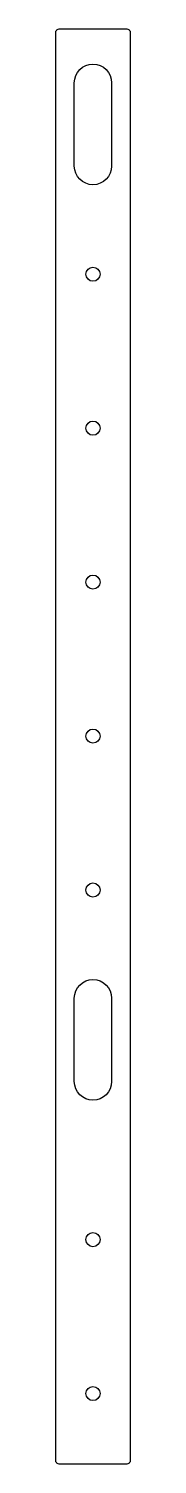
# Model space of a CAD drawing. Header units: millimetres. Extents: x -7 to 11, y -153 to 192.
import ezdxf

# ---------------------------------------------------------------- set-up
doc = ezdxf.new("R2010")
doc.units = ezdxf.units.MM
doc.layers.get('0').update_dxf_attribs({"linetype": 'CONTINUOUS'})

msp = doc.modelspace()

# ---------------------------------------------------------------- linework, layer by layer
for points in [[(11.21, -152.28, -0.414214), (10.21, -153.28), (-5.79, -153.28, -0.414214), (-6.79, -152.28), (-6.79, 190.72, -0.414214), (-5.79, 191.72), (10.21, 191.72, -0.414214), (11.21, 190.72)], [(6.71, 158.72, -1), (-2.29, 158.72), (-2.29, 178.72, -1), (6.71, 178.72)], [(-2.29, -41.28, -1), (6.71, -41.28), (6.71, -61.28, -1), (-2.29, -61.28)]]:
    msp.add_lwpolyline(points, format="xyb", close=True)
for centre in [(2.21, 132.72), (2.21, 95.72), (2.21, 58.72), (2.21, 21.72), (2.21, -15.28), (2.21, -99.28), (2.21, -136.28)]:
    msp.add_circle(centre, 1.7)

doc.saveas('drawing.dxf')
